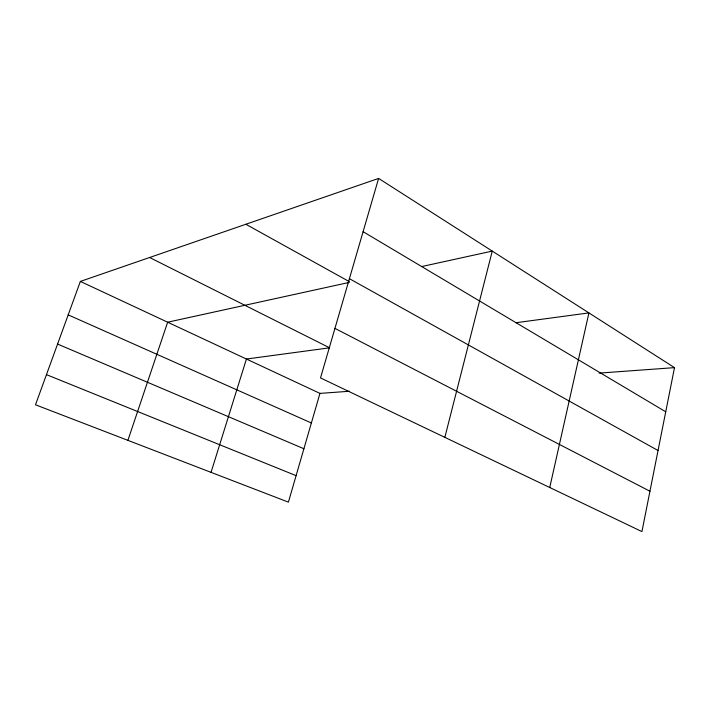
<?xml version="1.0" encoding="UTF-8"?>
<svg xmlns="http://www.w3.org/2000/svg" width="710" height="710" viewBox="0 0 710 710"><rect width="100%" height="100%" fill="white"/><g stroke="black" fill="none" stroke-linecap="round" stroke-linejoin="round"><path stroke-width="1.06" d="M674.5 367.638L641.938 531.586L320.512 377.924L378.616 178.414L674.5 367.638L599.054 373.114M549.744 487.513L588.927 312.906L515.779 322.757M444.851 437.36L492.261 251.091L421.536 266.587M349.347 391.263L319.961 393.393L288.411 502.139L35.5 404.789L80.363 281.417L378.616 178.414M211.039 472.354L246.432 359.029L329.644 347.82L149.624 257.499M127.898 440.351L167.649 322.207L349.231 282.42M46.461 374.64L296.097 475.656M57.581 344.075L303.898 448.747M68.195 314.876L311.379 422.983M80.363 281.417L319.961 393.393M334.942 328.384L649.952 491.24M245.864 224.262L349.338 281.648M349.418 278.684L658.037 450.513M363.103 231.682L665.731 411.791"/></g></svg>
